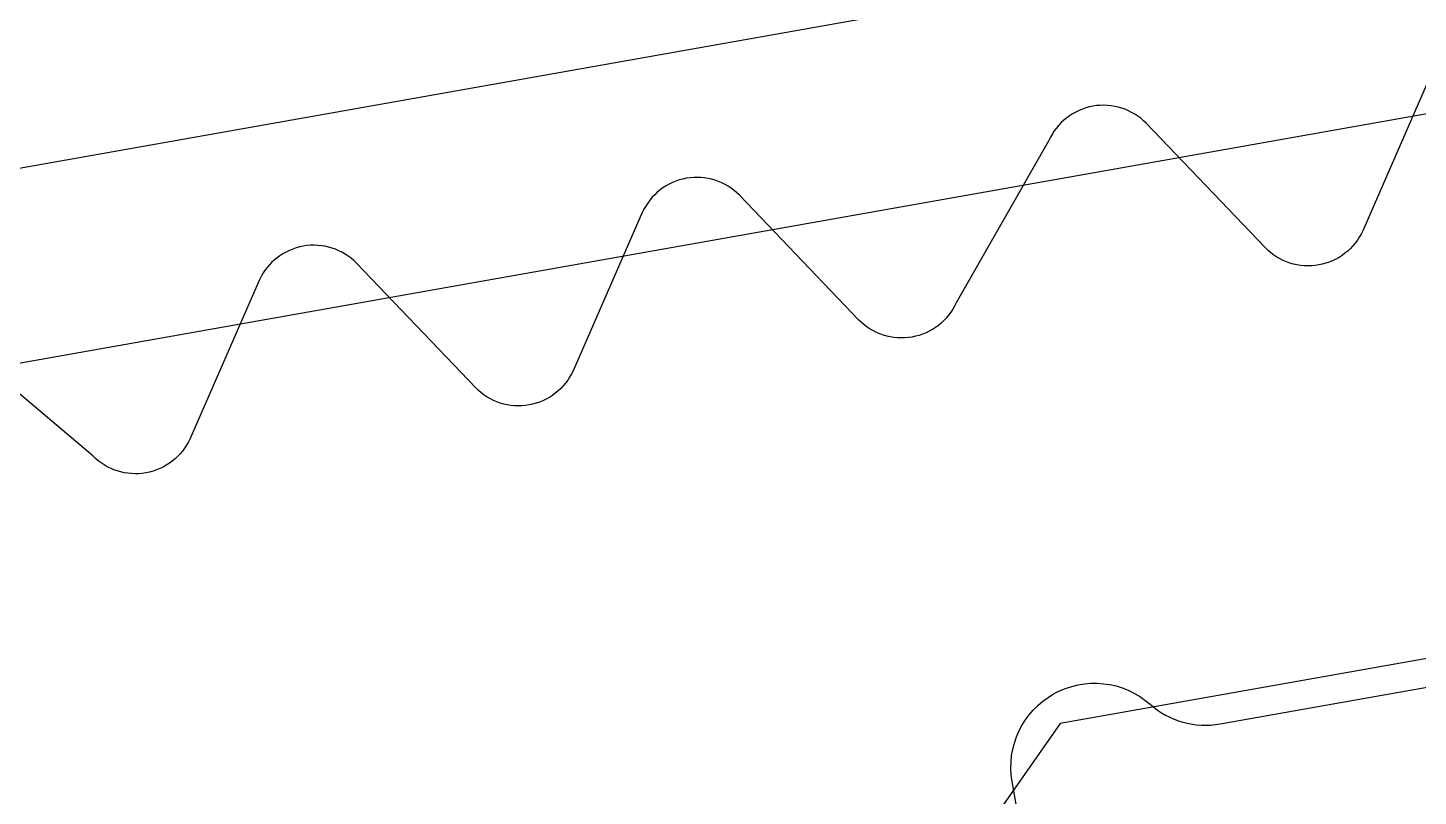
# Model space of a CAD drawing. Header units: millimetres. Extents: x 0 to 8967983, y -224399 to 13801.
# Drawn here: x 71345.61 to 71352.7, y -193460.51 to -193456.59 of the extents above; entities that cross this region are included whole.
import ezdxf

# ---------------------------------------------------------------- set-up
doc = ezdxf.new("R2010")
doc.units = ezdxf.units.MM
doc.header["$LTSCALE"] = 10
doc.layers.add('Архитектура', color=251, linetype='Continuous')

msp = doc.modelspace()

# ---------------------------------------------------------------- linework, layer by layer
at = {"layer": 'Архитектура', "lineweight": 25, "transparency": 33554684}
for points in [[(71359.2326, -193420.671), (71365.0169, -193453.3072, 0.414326), (71365.6529, -193453.7517), (71366.9735, -193453.5177, 0.410627), (71367.4192, -193452.8885), (71367.3009, -193452.2214, 0.492552), (71367.0362, -193452.0206), (71366.5381, -193452.1089, -0.441111), (71366.2554, -193451.9114), (71365.9874, -193450.0572, -0.208057), (71366.2678, -193449.2014, -0.000016), (71368.1953, -193446.4465, -0.439819), (71369.6386, -193446.1907, -0.000016), (71372.3955, -193448.1153, -0.208057), (71372.9529, -193448.8227), (71373.3384, -193450.656, -0.441111), (71373.1409, -193450.9386), (71372.6427, -193451.0269, 0.492552), (71372.4632, -193451.3064), (71372.5814, -193451.9735, 0.410627), (71373.2162, -193452.4112), (71374.5367, -193452.1772, 0.414326), (71374.9812, -193451.5412), (71369.1968, -193418.905, 0.523933)], [(71359.2326, -193420.671), (71365.0169, -193453.3072, 0.414326), (71365.6529, -193453.7517), (71366.9735, -193453.5177, 0.410627), (71367.4192, -193452.8885), (71367.3009, -193452.2214, 0.492552), (71367.0362, -193452.0206), (71366.5381, -193452.1089, -0.441111), (71366.2554, -193451.9114), (71365.9874, -193450.0572, -0.208057), (71366.2678, -193449.2014, -0.000016), (71368.1953, -193446.4465, -0.439819), (71369.6386, -193446.1907, -0.000016), (71372.3955, -193448.1153, -0.208057), (71372.9529, -193448.8227), (71373.3384, -193450.656, -0.441111), (71373.1409, -193450.9386), (71372.6427, -193451.0269, 0.492552), (71372.4632, -193451.3064), (71372.5814, -193451.9735, 0.410627), (71373.2162, -193452.4112), (71374.5367, -193452.1772, 0.414326), (71374.9812, -193451.5412), (71369.1968, -193418.905, 0.523933)], [(71359.2326, -193420.671), (71365.0169, -193453.3072, 0.414326), (71365.6529, -193453.7517), (71366.9735, -193453.5177, 0.410627), (71367.4192, -193452.8885), (71367.3009, -193452.2214, 0.492552), (71367.0362, -193452.0206), (71366.5381, -193452.1089, -0.441111), (71366.2554, -193451.9114), (71365.9874, -193450.0572, -0.208057), (71366.2678, -193449.2014, -0.000016), (71368.1953, -193446.4465, -0.439819), (71369.6386, -193446.1907, -0.000016), (71372.3955, -193448.1153, -0.208057), (71372.9529, -193448.8227), (71373.3384, -193450.656, -0.441111), (71373.1409, -193450.9386), (71372.6427, -193451.0269, 0.492552), (71372.4632, -193451.3064), (71372.5814, -193451.9735, 0.410627), (71373.2162, -193452.4112), (71374.5367, -193452.1772, 0.414326), (71374.9812, -193451.5412), (71369.1968, -193418.905, 0.523933)], [(71359.2326, -193420.671), (71365.0169, -193453.3072, 0.414326), (71365.6529, -193453.7517), (71366.9735, -193453.5177, 0.410627), (71367.4192, -193452.8885), (71367.3009, -193452.2214, 0.492552), (71367.0362, -193452.0206), (71366.5381, -193452.1089, -0.441111), (71366.2554, -193451.9114), (71365.9874, -193450.0572, -0.208057), (71366.2678, -193449.2014, -0.000016), (71368.1953, -193446.4465, -0.439819), (71369.6386, -193446.1907, -0.000016), (71372.3955, -193448.1153, -0.208057), (71372.9529, -193448.8227), (71373.3384, -193450.656, -0.441111), (71373.1409, -193450.9386), (71372.6427, -193451.0269, 0.492552), (71372.4632, -193451.3064), (71372.5814, -193451.9735, 0.410627), (71373.2162, -193452.4112), (71374.5367, -193452.1772, 0.414326), (71374.9812, -193451.5412), (71369.1968, -193418.905, 0.523933)], [(71359.2326, -193420.671), (71365.0169, -193453.3072, 0.414326), (71365.6529, -193453.7517), (71366.9735, -193453.5177, 0.410627), (71367.4192, -193452.8885), (71367.3009, -193452.2214, 0.492552), (71367.0362, -193452.0206), (71366.5381, -193452.1089, -0.441111), (71366.2554, -193451.9114), (71365.9874, -193450.0572, -0.208057), (71366.2678, -193449.2014, -0.000016), (71368.1953, -193446.4465, -0.439819), (71369.6386, -193446.1907, -0.000016), (71372.3955, -193448.1153, -0.208057), (71372.9529, -193448.8227), (71373.3384, -193450.656, -0.441111), (71373.1409, -193450.9386), (71372.6427, -193451.0269, 0.492552), (71372.4632, -193451.3064), (71372.5814, -193451.9735, 0.410627), (71373.2162, -193452.4112), (71374.5367, -193452.1772, 0.414326), (71374.9812, -193451.5412), (71369.1968, -193418.905, 0.523933)], [(71359.2326, -193420.671), (71365.0169, -193453.3072, 0.414326), (71365.6529, -193453.7517), (71366.9735, -193453.5177, 0.410627), (71367.4192, -193452.8885), (71367.3009, -193452.2214, 0.492552), (71367.0362, -193452.0206), (71366.5381, -193452.1089, -0.441111), (71366.2554, -193451.9114), (71365.9874, -193450.0572, -0.208057), (71366.2678, -193449.2014, -0.000016), (71368.1953, -193446.4465, -0.439819), (71369.6386, -193446.1907, -0.000016), (71372.3955, -193448.1153, -0.208057), (71372.9529, -193448.8227), (71373.3384, -193450.656, -0.441111), (71373.1409, -193450.9386), (71372.6427, -193451.0269, 0.492552), (71372.4632, -193451.3064), (71372.5814, -193451.9735, 0.410627), (71373.2162, -193452.4112), (71374.5367, -193452.1772, 0.414326), (71374.9812, -193451.5412), (71369.1968, -193418.905, 0.523933)], [(71359.2326, -193420.671), (71365.0169, -193453.3072, 0.414326), (71365.6529, -193453.7517), (71366.9735, -193453.5177, 0.410627), (71367.4192, -193452.8885), (71367.3009, -193452.2214, 0.492552), (71367.0362, -193452.0206), (71366.5381, -193452.1089, -0.441111), (71366.2554, -193451.9114), (71365.9874, -193450.0572, -0.208057), (71366.2678, -193449.2014, -0.000016), (71368.1953, -193446.4465, -0.439819), (71369.6386, -193446.1907, -0.000016), (71372.3955, -193448.1153, -0.208057), (71372.9529, -193448.8227), (71373.3384, -193450.656, -0.441111), (71373.1409, -193450.9386), (71372.6427, -193451.0269, 0.492552), (71372.4632, -193451.3064), (71372.5814, -193451.9735, 0.410627), (71373.2162, -193452.4112), (71374.5367, -193452.1772, 0.414326), (71374.9812, -193451.5412), (71369.1968, -193418.905, 0.523933)], [(71359.2326, -193420.671), (71365.0169, -193453.3072, 0.414326), (71365.6529, -193453.7517), (71366.9735, -193453.5177, 0.410627), (71367.4192, -193452.8885), (71367.3009, -193452.2214, 0.492552), (71367.0362, -193452.0206), (71366.5381, -193452.1089, -0.441111), (71366.2554, -193451.9114), (71365.9874, -193450.0572, -0.208057), (71366.2678, -193449.2014, -0.000016), (71368.1953, -193446.4465, -0.439819), (71369.6386, -193446.1907, -0.000016), (71372.3955, -193448.1153, -0.208057), (71372.9529, -193448.8227), (71373.3384, -193450.656, -0.441111), (71373.1409, -193450.9386), (71372.6427, -193451.0269, 0.492552), (71372.4632, -193451.3064), (71372.5814, -193451.9735, 0.410627), (71373.2162, -193452.4112), (71374.5367, -193452.1772, 0.414326), (71374.9812, -193451.5412), (71369.1968, -193418.905, 0.523933)], [(71359.2326, -193420.671), (71365.0169, -193453.3072, 0.414326), (71365.6529, -193453.7517), (71366.9735, -193453.5177, 0.410627), (71367.4192, -193452.8885), (71367.3009, -193452.2214, 0.492552), (71367.0362, -193452.0206), (71366.5381, -193452.1089, -0.441111), (71366.2554, -193451.9114), (71365.9874, -193450.0572, -0.208057), (71366.2678, -193449.2014, -0.000016), (71368.1953, -193446.4465, -0.439819), (71369.6386, -193446.1907, -0.000016), (71372.3955, -193448.1153, -0.208057), (71372.9529, -193448.8227), (71373.3384, -193450.656, -0.441111), (71373.1409, -193450.9386), (71372.6427, -193451.0269, 0.492552), (71372.4632, -193451.3064), (71372.5814, -193451.9735, 0.410627), (71373.2162, -193452.4112), (71374.5367, -193452.1772, 0.414326), (71374.9812, -193451.5412), (71369.1968, -193418.905, 0.523933)], [(71359.2326, -193420.671), (71365.0169, -193453.3072, 0.414326), (71365.6529, -193453.7517), (71366.9735, -193453.5177, 0.410627), (71367.4192, -193452.8885), (71367.3009, -193452.2214, 0.492552), (71367.0362, -193452.0206), (71366.5381, -193452.1089, -0.441111), (71366.2554, -193451.9114), (71365.9874, -193450.0572, -0.208057), (71366.2678, -193449.2014, -0.000016), (71368.1953, -193446.4465, -0.439819), (71369.6386, -193446.1907, -0.000016), (71372.3955, -193448.1153, -0.208057), (71372.9529, -193448.8227), (71373.3384, -193450.656, -0.441111), (71373.1409, -193450.9386), (71372.6427, -193451.0269, 0.492552), (71372.4632, -193451.3064), (71372.5814, -193451.9735, 0.410627), (71373.2162, -193452.4112), (71374.5367, -193452.1772, 0.414326), (71374.9812, -193451.5412), (71369.1968, -193418.905, 0.523933)], [(71359.2326, -193420.671), (71365.0169, -193453.3072, 0.414326), (71365.6529, -193453.7517), (71366.9735, -193453.5177, 0.410627), (71367.4192, -193452.8885), (71367.3009, -193452.2214, 0.492552), (71367.0362, -193452.0206), (71366.5381, -193452.1089, -0.441111), (71366.2554, -193451.9114), (71365.9874, -193450.0572, -0.208057), (71366.2678, -193449.2014, -0.000016), (71368.1953, -193446.4465, -0.439819), (71369.6386, -193446.1907, -0.000016), (71372.3955, -193448.1153, -0.208057), (71372.9529, -193448.8227), (71373.3384, -193450.656, -0.441111), (71373.1409, -193450.9386), (71372.6427, -193451.0269, 0.492552), (71372.4632, -193451.3064), (71372.5814, -193451.9735, 0.410627), (71373.2162, -193452.4112), (71374.5367, -193452.1772, 0.414326), (71374.9812, -193451.5412), (71369.1968, -193418.905, 0.523933)], [(71359.2326, -193420.671), (71365.0169, -193453.3072, 0.414326), (71365.6529, -193453.7517), (71366.9735, -193453.5177, 0.410627), (71367.4192, -193452.8885), (71367.3009, -193452.2214, 0.492552), (71367.0362, -193452.0206), (71366.5381, -193452.1089, -0.441111), (71366.2554, -193451.9114), (71365.9874, -193450.0572, -0.208057), (71366.2678, -193449.2014, -0.000016), (71368.1953, -193446.4465, -0.439819), (71369.6386, -193446.1907, -0.000016), (71372.3955, -193448.1153, -0.208057), (71372.9529, -193448.8227), (71373.3384, -193450.656, -0.441111), (71373.1409, -193450.9386), (71372.6427, -193451.0269, 0.492552), (71372.4632, -193451.3064), (71372.5814, -193451.9735, 0.410627), (71373.2162, -193452.4112), (71374.5367, -193452.1772, 0.414326), (71374.9812, -193451.5412), (71369.1968, -193418.905, 0.523933)], [(71359.2326, -193420.671), (71365.0169, -193453.3072, 0.414326), (71365.6529, -193453.7517), (71366.9735, -193453.5177, 0.410627), (71367.4192, -193452.8885), (71367.3009, -193452.2214, 0.492552), (71367.0362, -193452.0206), (71366.5381, -193452.1089, -0.441111), (71366.2554, -193451.9114), (71365.9874, -193450.0572, -0.208057), (71366.2678, -193449.2014, -0.000016), (71368.1953, -193446.4465, -0.439819), (71369.6386, -193446.1907, -0.000016), (71372.3955, -193448.1153, -0.208057), (71372.9529, -193448.8227), (71373.3384, -193450.656, -0.441111), (71373.1409, -193450.9386), (71372.6427, -193451.0269, 0.492552), (71372.4632, -193451.3064), (71372.5814, -193451.9735, 0.410627), (71373.2162, -193452.4112), (71374.5367, -193452.1772, 0.414326), (71374.9812, -193451.5412), (71369.1968, -193418.905, 0.523933)], [(71359.2326, -193420.671), (71365.0169, -193453.3072, 0.414326), (71365.6529, -193453.7517), (71366.9735, -193453.5177, 0.410627), (71367.4192, -193452.8885), (71367.3009, -193452.2214, 0.492552), (71367.0362, -193452.0206), (71366.5381, -193452.1089, -0.441111), (71366.2554, -193451.9114), (71365.9874, -193450.0572, -0.208057), (71366.2678, -193449.2014, -0.000016), (71368.1953, -193446.4465, -0.439819), (71369.6386, -193446.1907, -0.000016), (71372.3955, -193448.1153, -0.208057), (71372.9529, -193448.8227), (71373.3384, -193450.656, -0.441111), (71373.1409, -193450.9386), (71372.6427, -193451.0269, 0.492552), (71372.4632, -193451.3064), (71372.5814, -193451.9735, 0.410627), (71373.2162, -193452.4112), (71374.5367, -193452.1772, 0.414326), (71374.9812, -193451.5412), (71369.1968, -193418.905, 0.523933)], [(71359.2326, -193420.671), (71365.0169, -193453.3072, 0.414326), (71365.6529, -193453.7517), (71366.9735, -193453.5177, 0.410627), (71367.4192, -193452.8885), (71367.3009, -193452.2214, 0.492552), (71367.0362, -193452.0206), (71366.5381, -193452.1089, -0.441111), (71366.2554, -193451.9114), (71365.9874, -193450.0572, -0.208057), (71366.2678, -193449.2014, -0.000016), (71368.1953, -193446.4465, -0.439819), (71369.6386, -193446.1907, -0.000016), (71372.3955, -193448.1153, -0.208057), (71372.9529, -193448.8227), (71373.3384, -193450.656, -0.441111), (71373.1409, -193450.9386), (71372.6427, -193451.0269, 0.492552), (71372.4632, -193451.3064), (71372.5814, -193451.9735, 0.410627), (71373.2162, -193452.4112), (71374.5367, -193452.1772, 0.414326), (71374.9812, -193451.5412), (71369.1968, -193418.905, 0.523933)], [(71359.2326, -193420.671), (71365.0169, -193453.3072, 0.414326), (71365.6529, -193453.7517), (71366.9735, -193453.5177, 0.410627), (71367.4192, -193452.8885), (71367.3009, -193452.2214, 0.492552), (71367.0362, -193452.0206), (71366.5381, -193452.1089, -0.441111), (71366.2554, -193451.9114), (71365.9874, -193450.0572, -0.208057), (71366.2678, -193449.2014, -0.000016), (71368.1953, -193446.4465, -0.439819), (71369.6386, -193446.1907, -0.000016), (71372.3955, -193448.1153, -0.208057), (71372.9529, -193448.8227), (71373.3384, -193450.656, -0.441111), (71373.1409, -193450.9386), (71372.6427, -193451.0269, 0.492552), (71372.4632, -193451.3064), (71372.5814, -193451.9735, 0.410627), (71373.2162, -193452.4112), (71374.5367, -193452.1772, 0.414326), (71374.9812, -193451.5412), (71369.1968, -193418.905, 0.523933)], [(71359.2326, -193420.671), (71365.0169, -193453.3072, 0.414326), (71365.6529, -193453.7517), (71366.9735, -193453.5177, 0.410627), (71367.4192, -193452.8885), (71367.3009, -193452.2214, 0.492552), (71367.0362, -193452.0206), (71366.5381, -193452.1089, -0.441111), (71366.2554, -193451.9114), (71365.9874, -193450.0572, -0.208057), (71366.2678, -193449.2014, -0.000016), (71368.1953, -193446.4465, -0.439819), (71369.6386, -193446.1907, -0.000016), (71372.3955, -193448.1153, -0.208057), (71372.9529, -193448.8227), (71373.3384, -193450.656, -0.441111), (71373.1409, -193450.9386), (71372.6427, -193451.0269, 0.492552), (71372.4632, -193451.3064), (71372.5814, -193451.9735, 0.410627), (71373.2162, -193452.4112), (71374.5367, -193452.1772, 0.414326), (71374.9812, -193451.5412), (71369.1968, -193418.905, 0.523933)], [(71359.2326, -193420.671), (71365.0169, -193453.3072, 0.414326), (71365.6529, -193453.7517), (71366.9735, -193453.5177, 0.410627), (71367.4192, -193452.8885), (71367.3009, -193452.2214, 0.492552), (71367.0362, -193452.0206), (71366.5381, -193452.1089, -0.441111), (71366.2554, -193451.9114), (71365.9874, -193450.0572, -0.208057), (71366.2678, -193449.2014, -0.000016), (71368.1953, -193446.4465, -0.439819), (71369.6386, -193446.1907, -0.000016), (71372.3955, -193448.1153, -0.208057), (71372.9529, -193448.8227), (71373.3384, -193450.656, -0.441111), (71373.1409, -193450.9386), (71372.6427, -193451.0269, 0.492552), (71372.4632, -193451.3064), (71372.5814, -193451.9735, 0.410627), (71373.2162, -193452.4112), (71374.5367, -193452.1772, 0.414326), (71374.9812, -193451.5412), (71369.1968, -193418.905, 0.523933)], [(71359.2326, -193420.671), (71365.0169, -193453.3072, 0.414326), (71365.6529, -193453.7517), (71366.9735, -193453.5177, 0.410627), (71367.4192, -193452.8885), (71367.3009, -193452.2214, 0.492552), (71367.0362, -193452.0206), (71366.5381, -193452.1089, -0.441111), (71366.2554, -193451.9114), (71365.9874, -193450.0572, -0.208057), (71366.2678, -193449.2014, -0.000016), (71368.1953, -193446.4465, -0.439819), (71369.6386, -193446.1907, -0.000016), (71372.3955, -193448.1153, -0.208057), (71372.9529, -193448.8227), (71373.3384, -193450.656, -0.441111), (71373.1409, -193450.9386), (71372.6427, -193451.0269, 0.492552), (71372.4632, -193451.3064), (71372.5814, -193451.9735, 0.410627), (71373.2162, -193452.4112), (71374.5367, -193452.1772, 0.414326), (71374.9812, -193451.5412), (71369.1968, -193418.905, 0.523933)], [(71359.2326, -193420.671), (71365.0169, -193453.3072, 0.414326), (71365.6529, -193453.7517), (71366.9735, -193453.5177, 0.410627), (71367.4192, -193452.8885), (71367.3009, -193452.2214, 0.492552), (71367.0362, -193452.0206), (71366.5381, -193452.1089, -0.441111), (71366.2554, -193451.9114), (71365.9874, -193450.0572, -0.208057), (71366.2678, -193449.2014, -0.000016), (71368.1953, -193446.4465, -0.439819), (71369.6386, -193446.1907, -0.000016), (71372.3955, -193448.1153, -0.208057), (71372.9529, -193448.8227), (71373.3384, -193450.656, -0.441111), (71373.1409, -193450.9386), (71372.6427, -193451.0269, 0.492552), (71372.4632, -193451.3064), (71372.5814, -193451.9735, 0.410627), (71373.2162, -193452.4112), (71374.5367, -193452.1772, 0.414326), (71374.9812, -193451.5412), (71369.1968, -193418.905, 0.523933)], [(71359.2326, -193420.671), (71365.0169, -193453.3072, 0.414326), (71365.6529, -193453.7517), (71366.9735, -193453.5177, 0.410627), (71367.4192, -193452.8885), (71367.3009, -193452.2214, 0.492552), (71367.0362, -193452.0206), (71366.5381, -193452.1089, -0.441111), (71366.2554, -193451.9114), (71365.9874, -193450.0572, -0.208057), (71366.2678, -193449.2014, -0.000016), (71368.1953, -193446.4465, -0.439819), (71369.6386, -193446.1907, -0.000016), (71372.3955, -193448.1153, -0.208057), (71372.9529, -193448.8227), (71373.3384, -193450.656, -0.441111), (71373.1409, -193450.9386), (71372.6427, -193451.0269, 0.492552), (71372.4632, -193451.3064), (71372.5814, -193451.9735, 0.410627), (71373.2162, -193452.4112), (71374.5367, -193452.1772, 0.414326), (71374.9812, -193451.5412), (71369.1968, -193418.905, 0.523933)], [(71359.2326, -193420.671), (71365.0169, -193453.3072, 0.414326), (71365.6529, -193453.7517), (71366.9735, -193453.5177, 0.410627), (71367.4192, -193452.8885), (71367.3009, -193452.2214, 0.492552), (71367.0362, -193452.0206), (71366.5381, -193452.1089, -0.441111), (71366.2554, -193451.9114), (71365.9874, -193450.0572, -0.208057), (71366.2678, -193449.2014, -0.000016), (71368.1953, -193446.4465, -0.439819), (71369.6386, -193446.1907, -0.000016), (71372.3955, -193448.1153, -0.208057), (71372.9529, -193448.8227), (71373.3384, -193450.656, -0.441111), (71373.1409, -193450.9386), (71372.6427, -193451.0269, 0.492552), (71372.4632, -193451.3064), (71372.5814, -193451.9735, 0.410627), (71373.2162, -193452.4112), (71374.5367, -193452.1772, 0.414326), (71374.9812, -193451.5412), (71369.1968, -193418.905, 0.523933)], [(71390.4931, -193453.1157), (71350.871, -193460.1382), (71350.4759, -193460.7035), (71350.5823, -193461.3037), (71351.5427, -193461.1335), (71351.947, -193463.4145, -0.414362), (71351.7, -193463.7678), (71345.0972, -193464.9381, -0.414326), (71343.8958, -193464.0985), (71343.6192, -193462.5378), (71344.6997, -193462.3463), (71344.5933, -193461.7461), (71343.908, -193461.3722), (71340.5465, -193461.968, 0.551224), (71340.3515, -193462.4451), (71342.1615, -193464.9722, -0.267349), (71342.2618, -193466.0017), (71341.7118, -193467.0897, 0.249629), (71341.7446, -193467.6043), (71344.2126, -193471.7483, 0.827043), (71345.2197, -193471.3643), (71344.5601, -193467.6427, -0.414326), (71345.3998, -193466.4413), (71352.7229, -193465.1434, 0.414326)], [(71390.4931, -193453.1157), (71350.871, -193460.1382), (71350.4759, -193460.7035), (71350.5823, -193461.3037), (71351.5427, -193461.1335), (71351.947, -193463.4145, -0.414362), (71351.7, -193463.7678), (71345.0972, -193464.9381, -0.414326), (71343.8958, -193464.0985), (71343.6192, -193462.5378), (71344.6997, -193462.3463), (71344.5933, -193461.7461), (71343.908, -193461.3722), (71340.5465, -193461.968, 0.551224), (71340.3515, -193462.4451), (71342.1615, -193464.9722, -0.267349), (71342.2618, -193466.0017), (71341.7118, -193467.0897, 0.249629), (71341.7446, -193467.6043), (71344.2126, -193471.7483, 0.827043), (71345.2197, -193471.3643), (71344.5601, -193467.6427, -0.414326), (71345.3998, -193466.4413), (71352.7229, -193465.1434, 0.414326)], [(71390.4931, -193453.1157), (71350.871, -193460.1382), (71350.4759, -193460.7035), (71350.5823, -193461.3037), (71351.5427, -193461.1335), (71351.947, -193463.4145, -0.414362), (71351.7, -193463.7678), (71345.0972, -193464.9381, -0.414326), (71343.8958, -193464.0985), (71343.6192, -193462.5378), (71344.6997, -193462.3463), (71344.5933, -193461.7461), (71343.908, -193461.3722), (71340.5465, -193461.968, 0.551224), (71340.3515, -193462.4451), (71342.1615, -193464.9722, -0.267349), (71342.2618, -193466.0017), (71341.7118, -193467.0897, 0.249629), (71341.7446, -193467.6043), (71344.2126, -193471.7483, 0.827043), (71345.2197, -193471.3643), (71344.5601, -193467.6427, -0.414326), (71345.3998, -193466.4413), (71352.7229, -193465.1434, 0.414326)], [(71390.4931, -193453.1157), (71350.871, -193460.1382), (71350.4759, -193460.7035), (71350.5823, -193461.3037), (71351.5427, -193461.1335), (71351.947, -193463.4145, -0.414362), (71351.7, -193463.7678), (71345.0972, -193464.9381, -0.414326), (71343.8958, -193464.0985), (71343.6192, -193462.5378), (71344.6997, -193462.3463), (71344.5933, -193461.7461), (71343.908, -193461.3722), (71340.5465, -193461.968, 0.551224), (71340.3515, -193462.4451), (71342.1615, -193464.9722, -0.267349), (71342.2618, -193466.0017), (71341.7118, -193467.0897, 0.249629), (71341.7446, -193467.6043), (71344.2126, -193471.7483, 0.827043), (71345.2197, -193471.3643), (71344.5601, -193467.6427, -0.414326), (71345.3998, -193466.4413), (71352.7229, -193465.1434, 0.414326)], [(71390.4931, -193453.1157), (71350.871, -193460.1382), (71350.4759, -193460.7035), (71350.5823, -193461.3037), (71351.5427, -193461.1335), (71351.947, -193463.4145, -0.414362), (71351.7, -193463.7678), (71345.0972, -193464.9381, -0.414326), (71343.8958, -193464.0985), (71343.6192, -193462.5378), (71344.6997, -193462.3463), (71344.5933, -193461.7461), (71343.908, -193461.3722), (71340.5465, -193461.968, 0.551224), (71340.3515, -193462.4451), (71342.1615, -193464.9722, -0.267349), (71342.2618, -193466.0017), (71341.7118, -193467.0897, 0.249629), (71341.7446, -193467.6043), (71344.2126, -193471.7483, 0.827043), (71345.2197, -193471.3643), (71344.5601, -193467.6427, -0.414326), (71345.3998, -193466.4413), (71352.7229, -193465.1434, 0.414326)], [(71390.4931, -193453.1157), (71350.871, -193460.1382), (71350.4759, -193460.7035), (71350.5823, -193461.3037), (71351.5427, -193461.1335), (71351.947, -193463.4145, -0.414362), (71351.7, -193463.7678), (71345.0972, -193464.9381, -0.414326), (71343.8958, -193464.0985), (71343.6192, -193462.5378), (71344.6997, -193462.3463), (71344.5933, -193461.7461), (71343.908, -193461.3722), (71340.5465, -193461.968, 0.551224), (71340.3515, -193462.4451), (71342.1615, -193464.9722, -0.267349), (71342.2618, -193466.0017), (71341.7118, -193467.0897, 0.249629), (71341.7446, -193467.6043), (71344.2126, -193471.7483, 0.827043), (71345.2197, -193471.3643), (71344.5601, -193467.6427, -0.414326), (71345.3998, -193466.4413), (71352.7229, -193465.1434, 0.414326)], [(71390.4931, -193453.1157), (71350.871, -193460.1382), (71350.4759, -193460.7035), (71350.5823, -193461.3037), (71351.5427, -193461.1335), (71351.947, -193463.4145, -0.414362), (71351.7, -193463.7678), (71345.0972, -193464.9381, -0.414326), (71343.8958, -193464.0985), (71343.6192, -193462.5378), (71344.6997, -193462.3463), (71344.5933, -193461.7461), (71343.908, -193461.3722), (71340.5465, -193461.968, 0.551224), (71340.3515, -193462.4451), (71342.1615, -193464.9722, -0.267349), (71342.2618, -193466.0017), (71341.7118, -193467.0897, 0.249629), (71341.7446, -193467.6043), (71344.2126, -193471.7483, 0.827043), (71345.2197, -193471.3643), (71344.5601, -193467.6427, -0.414326), (71345.3998, -193466.4413), (71352.7229, -193465.1434, 0.414326)], [(71390.4931, -193453.1157), (71350.871, -193460.1382), (71350.4759, -193460.7035), (71350.5823, -193461.3037), (71351.5427, -193461.1335), (71351.947, -193463.4145, -0.414362), (71351.7, -193463.7678), (71345.0972, -193464.9381, -0.414326), (71343.8958, -193464.0985), (71343.6192, -193462.5378), (71344.6997, -193462.3463), (71344.5933, -193461.7461), (71343.908, -193461.3722), (71340.5465, -193461.968, 0.551224), (71340.3515, -193462.4451), (71342.1615, -193464.9722, -0.267349), (71342.2618, -193466.0017), (71341.7118, -193467.0897, 0.249629), (71341.7446, -193467.6043), (71344.2126, -193471.7483, 0.827043), (71345.2197, -193471.3643), (71344.5601, -193467.6427, -0.414326), (71345.3998, -193466.4413), (71352.7229, -193465.1434, 0.414326)], [(71390.4931, -193453.1157), (71350.871, -193460.1382), (71350.4759, -193460.7035), (71350.5823, -193461.3037), (71351.5427, -193461.1335), (71351.947, -193463.4145, -0.414362), (71351.7, -193463.7678), (71345.0972, -193464.9381, -0.414326), (71343.8958, -193464.0985), (71343.6192, -193462.5378), (71344.6997, -193462.3463), (71344.5933, -193461.7461), (71343.908, -193461.3722), (71340.5465, -193461.968, 0.551224), (71340.3515, -193462.4451), (71342.1615, -193464.9722, -0.267349), (71342.2618, -193466.0017), (71341.7118, -193467.0897, 0.249629), (71341.7446, -193467.6043), (71344.2126, -193471.7483, 0.827043), (71345.2197, -193471.3643), (71344.5601, -193467.6427, -0.414326), (71345.3998, -193466.4413), (71352.7229, -193465.1434, 0.414326)], [(71390.4931, -193453.1157), (71350.871, -193460.1382), (71350.4759, -193460.7035), (71350.5823, -193461.3037), (71351.5427, -193461.1335), (71351.947, -193463.4145, -0.414362), (71351.7, -193463.7678), (71345.0972, -193464.9381, -0.414326), (71343.8958, -193464.0985), (71343.6192, -193462.5378), (71344.6997, -193462.3463), (71344.5933, -193461.7461), (71343.908, -193461.3722), (71340.5465, -193461.968, 0.551224), (71340.3515, -193462.4451), (71342.1615, -193464.9722, -0.267349), (71342.2618, -193466.0017), (71341.7118, -193467.0897, 0.249629), (71341.7446, -193467.6043), (71344.2126, -193471.7483, 0.827043), (71345.2197, -193471.3643), (71344.5601, -193467.6427, -0.414326), (71345.3998, -193466.4413), (71352.7229, -193465.1434, 0.414326)], [(71390.4931, -193453.1157), (71350.871, -193460.1382), (71350.4759, -193460.7035), (71350.5823, -193461.3037), (71351.5427, -193461.1335), (71351.947, -193463.4145, -0.414362), (71351.7, -193463.7678), (71345.0972, -193464.9381, -0.414326), (71343.8958, -193464.0985), (71343.6192, -193462.5378), (71344.6997, -193462.3463), (71344.5933, -193461.7461), (71343.908, -193461.3722), (71340.5465, -193461.968, 0.551224), (71340.3515, -193462.4451), (71342.1615, -193464.9722, -0.267349), (71342.2618, -193466.0017), (71341.7118, -193467.0897, 0.249629), (71341.7446, -193467.6043), (71344.2126, -193471.7483, 0.827043), (71345.2197, -193471.3643), (71344.5601, -193467.6427, -0.414326), (71345.3998, -193466.4413), (71352.7229, -193465.1434, 0.414326)], [(71390.4931, -193453.1157), (71350.871, -193460.1382), (71350.4759, -193460.7035), (71350.5823, -193461.3037), (71351.5427, -193461.1335), (71351.947, -193463.4145, -0.414362), (71351.7, -193463.7678), (71345.0972, -193464.9381, -0.414326), (71343.8958, -193464.0985), (71343.6192, -193462.5378), (71344.6997, -193462.3463), (71344.5933, -193461.7461), (71343.908, -193461.3722), (71340.5465, -193461.968, 0.551224), (71340.3515, -193462.4451), (71342.1615, -193464.9722, -0.267349), (71342.2618, -193466.0017), (71341.7118, -193467.0897, 0.249629), (71341.7446, -193467.6043), (71344.2126, -193471.7483, 0.827043), (71345.2197, -193471.3643), (71344.5601, -193467.6427, -0.414326), (71345.3998, -193466.4413), (71352.7229, -193465.1434, 0.414326)], [(71390.4931, -193453.1157), (71350.871, -193460.1382), (71350.4759, -193460.7035), (71350.5823, -193461.3037), (71351.5427, -193461.1335), (71351.947, -193463.4145, -0.414362), (71351.7, -193463.7678), (71345.0972, -193464.9381, -0.414326), (71343.8958, -193464.0985), (71343.6192, -193462.5378), (71344.6997, -193462.3463), (71344.5933, -193461.7461), (71343.908, -193461.3722), (71340.5465, -193461.968, 0.551224), (71340.3515, -193462.4451), (71342.1615, -193464.9722, -0.267349), (71342.2618, -193466.0017), (71341.7118, -193467.0897, 0.249629), (71341.7446, -193467.6043), (71344.2126, -193471.7483, 0.827043), (71345.2197, -193471.3643), (71344.5601, -193467.6427, -0.414326), (71345.3998, -193466.4413), (71352.7229, -193465.1434, 0.414326)], [(71390.4931, -193453.1157), (71350.871, -193460.1382), (71350.4759, -193460.7035), (71350.5823, -193461.3037), (71351.5427, -193461.1335), (71351.947, -193463.4145, -0.414362), (71351.7, -193463.7678), (71345.0972, -193464.9381, -0.414326), (71343.8958, -193464.0985), (71343.6192, -193462.5378), (71344.6997, -193462.3463), (71344.5933, -193461.7461), (71343.908, -193461.3722), (71340.5465, -193461.968, 0.551224), (71340.3515, -193462.4451), (71342.1615, -193464.9722, -0.267349), (71342.2618, -193466.0017), (71341.7118, -193467.0897, 0.249629), (71341.7446, -193467.6043), (71344.2126, -193471.7483, 0.827043), (71345.2197, -193471.3643), (71344.5601, -193467.6427, -0.414326), (71345.3998, -193466.4413), (71352.7229, -193465.1434, 0.414326)], [(71390.4931, -193453.1157), (71350.871, -193460.1382), (71350.4759, -193460.7035), (71350.5823, -193461.3037), (71351.5427, -193461.1335), (71351.947, -193463.4145, -0.414362), (71351.7, -193463.7678), (71345.0972, -193464.9381, -0.414326), (71343.8958, -193464.0985), (71343.6192, -193462.5378), (71344.6997, -193462.3463), (71344.5933, -193461.7461), (71343.908, -193461.3722), (71340.5465, -193461.968, 0.551224), (71340.3515, -193462.4451), (71342.1615, -193464.9722, -0.267349), (71342.2618, -193466.0017), (71341.7118, -193467.0897, 0.249629), (71341.7446, -193467.6043), (71344.2126, -193471.7483, 0.827043), (71345.2197, -193471.3643), (71344.5601, -193467.6427, -0.414326), (71345.3998, -193466.4413), (71352.7229, -193465.1434, 0.414326)], [(71390.4931, -193453.1157), (71350.871, -193460.1382), (71350.4759, -193460.7035), (71350.5823, -193461.3037), (71351.5427, -193461.1335), (71351.947, -193463.4145, -0.414362), (71351.7, -193463.7678), (71345.0972, -193464.9381, -0.414326), (71343.8958, -193464.0985), (71343.6192, -193462.5378), (71344.6997, -193462.3463), (71344.5933, -193461.7461), (71343.908, -193461.3722), (71340.5465, -193461.968, 0.551224), (71340.3515, -193462.4451), (71342.1615, -193464.9722, -0.267349), (71342.2618, -193466.0017), (71341.7118, -193467.0897, 0.249629), (71341.7446, -193467.6043), (71344.2126, -193471.7483, 0.827043), (71345.2197, -193471.3643), (71344.5601, -193467.6427, -0.414326), (71345.3998, -193466.4413), (71352.7229, -193465.1434, 0.414326)], [(71390.4931, -193453.1157), (71350.871, -193460.1382), (71350.4759, -193460.7035), (71350.5823, -193461.3037), (71351.5427, -193461.1335), (71351.947, -193463.4145, -0.414362), (71351.7, -193463.7678), (71345.0972, -193464.9381, -0.414326), (71343.8958, -193464.0985), (71343.6192, -193462.5378), (71344.6997, -193462.3463), (71344.5933, -193461.7461), (71343.908, -193461.3722), (71340.5465, -193461.968, 0.551224), (71340.3515, -193462.4451), (71342.1615, -193464.9722, -0.267349), (71342.2618, -193466.0017), (71341.7118, -193467.0897, 0.249629), (71341.7446, -193467.6043), (71344.2126, -193471.7483, 0.827043), (71345.2197, -193471.3643), (71344.5601, -193467.6427, -0.414326), (71345.3998, -193466.4413), (71352.7229, -193465.1434, 0.414326)], [(71390.4931, -193453.1157), (71350.871, -193460.1382), (71350.4759, -193460.7035), (71350.5823, -193461.3037), (71351.5427, -193461.1335), (71351.947, -193463.4145, -0.414362), (71351.7, -193463.7678), (71345.0972, -193464.9381, -0.414326), (71343.8958, -193464.0985), (71343.6192, -193462.5378), (71344.6997, -193462.3463), (71344.5933, -193461.7461), (71343.908, -193461.3722), (71340.5465, -193461.968, 0.551224), (71340.3515, -193462.4451), (71342.1615, -193464.9722, -0.267349), (71342.2618, -193466.0017), (71341.7118, -193467.0897, 0.249629), (71341.7446, -193467.6043), (71344.2126, -193471.7483, 0.827043), (71345.2197, -193471.3643), (71344.5601, -193467.6427, -0.414326), (71345.3998, -193466.4413), (71352.7229, -193465.1434, 0.414326)], [(71390.4931, -193453.1157), (71350.871, -193460.1382), (71350.4759, -193460.7035), (71350.5823, -193461.3037), (71351.5427, -193461.1335), (71351.947, -193463.4145, -0.414362), (71351.7, -193463.7678), (71345.0972, -193464.9381, -0.414326), (71343.8958, -193464.0985), (71343.6192, -193462.5378), (71344.6997, -193462.3463), (71344.5933, -193461.7461), (71343.908, -193461.3722), (71340.5465, -193461.968, 0.551224), (71340.3515, -193462.4451), (71342.1615, -193464.9722, -0.267349), (71342.2618, -193466.0017), (71341.7118, -193467.0897, 0.249629), (71341.7446, -193467.6043), (71344.2126, -193471.7483, 0.827043), (71345.2197, -193471.3643), (71344.5601, -193467.6427, -0.414326), (71345.3998, -193466.4413), (71352.7229, -193465.1434, 0.414326)], [(71390.4931, -193453.1157), (71350.871, -193460.1382), (71350.4759, -193460.7035), (71350.5823, -193461.3037), (71351.5427, -193461.1335), (71351.947, -193463.4145, -0.414362), (71351.7, -193463.7678), (71345.0972, -193464.9381, -0.414326), (71343.8958, -193464.0985), (71343.6192, -193462.5378), (71344.6997, -193462.3463), (71344.5933, -193461.7461), (71343.908, -193461.3722), (71340.5465, -193461.968, 0.551224), (71340.3515, -193462.4451), (71342.1615, -193464.9722, -0.267349), (71342.2618, -193466.0017), (71341.7118, -193467.0897, 0.249629), (71341.7446, -193467.6043), (71344.2126, -193471.7483, 0.827043), (71345.2197, -193471.3643), (71344.5601, -193467.6427, -0.414326), (71345.3998, -193466.4413), (71352.7229, -193465.1434, 0.414326)], [(71390.4931, -193453.1157), (71350.871, -193460.1382), (71350.4759, -193460.7035), (71350.5823, -193461.3037), (71351.5427, -193461.1335), (71351.947, -193463.4145, -0.414362), (71351.7, -193463.7678), (71345.0972, -193464.9381, -0.414326), (71343.8958, -193464.0985), (71343.6192, -193462.5378), (71344.6997, -193462.3463), (71344.5933, -193461.7461), (71343.908, -193461.3722), (71340.5465, -193461.968, 0.551224), (71340.3515, -193462.4451), (71342.1615, -193464.9722, -0.267349), (71342.2618, -193466.0017), (71341.7118, -193467.0897, 0.249629), (71341.7446, -193467.6043), (71344.2126, -193471.7483, 0.827043), (71345.2197, -193471.3643), (71344.5601, -193467.6427, -0.414326), (71345.3998, -193466.4413), (71352.7229, -193465.1434, 0.414326)], [(71390.4931, -193453.1157), (71350.871, -193460.1382), (71350.4759, -193460.7035), (71350.5823, -193461.3037), (71351.5427, -193461.1335), (71351.947, -193463.4145, -0.414362), (71351.7, -193463.7678), (71345.0972, -193464.9381, -0.414326), (71343.8958, -193464.0985), (71343.6192, -193462.5378), (71344.6997, -193462.3463), (71344.5933, -193461.7461), (71343.908, -193461.3722), (71340.5465, -193461.968, 0.551224), (71340.3515, -193462.4451), (71342.1615, -193464.9722, -0.267349), (71342.2618, -193466.0017), (71341.7118, -193467.0897, 0.249629), (71341.7446, -193467.6043), (71344.2126, -193471.7483, 0.827043), (71345.2197, -193471.3643), (71344.5601, -193467.6427, -0.414326), (71345.3998, -193466.4413), (71352.7229, -193465.1434, 0.414326)], [(71352.7653, -193456.823), (71352.4128, -193457.6284, -0.527868), (71351.9172, -193457.7163), (71351.3093, -193457.0811, 0.527868), (71350.8138, -193457.1689), (71350.3411, -193457.9956, -0.527868), (71349.8456, -193458.0834), (71349.2377, -193457.4482, 0.527868), (71348.7421, -193457.5361), (71348.3896, -193458.3415, -0.527868), (71347.894, -193458.4293), (71347.2861, -193457.7941, 0.527868), (71346.7905, -193457.882), (71346.438, -193458.6874, -0.527868), (71345.9424, -193458.7752), (71345.2145, -193458.1613, 0.527868)], [(71352.7653, -193456.823), (71352.4128, -193457.6284, -0.527868), (71351.9172, -193457.7163), (71351.3093, -193457.0811, 0.527868), (71350.8138, -193457.1689), (71350.3411, -193457.9956, -0.527868), (71349.8456, -193458.0834), (71349.2377, -193457.4482, 0.527868), (71348.7421, -193457.5361), (71348.3896, -193458.3415, -0.527868), (71347.894, -193458.4293), (71347.2861, -193457.7941, 0.527868), (71346.7905, -193457.882), (71346.438, -193458.6874, -0.527868), (71345.9424, -193458.7752), (71345.2145, -193458.1613, 0.527868)], [(71352.7653, -193456.823), (71352.4128, -193457.6284, -0.527868), (71351.9172, -193457.7163), (71351.3093, -193457.0811, 0.527868), (71350.8138, -193457.1689), (71350.3411, -193457.9956, -0.527868), (71349.8456, -193458.0834), (71349.2377, -193457.4482, 0.527868), (71348.7421, -193457.5361), (71348.3896, -193458.3415, -0.527868), (71347.894, -193458.4293), (71347.2861, -193457.7941, 0.527868), (71346.7905, -193457.882), (71346.438, -193458.6874, -0.527868), (71345.9424, -193458.7752), (71345.2145, -193458.1613, 0.527868)], [(71352.7653, -193456.823), (71352.4128, -193457.6284, -0.527868), (71351.9172, -193457.7163), (71351.3093, -193457.0811, 0.527868), (71350.8138, -193457.1689), (71350.3411, -193457.9956, -0.527868), (71349.8456, -193458.0834), (71349.2377, -193457.4482, 0.527868), (71348.7421, -193457.5361), (71348.3896, -193458.3415, -0.527868), (71347.894, -193458.4293), (71347.2861, -193457.7941, 0.527868), (71346.7905, -193457.882), (71346.438, -193458.6874, -0.527868), (71345.9424, -193458.7752), (71345.2145, -193458.1613, 0.527868)], [(71352.7653, -193456.823), (71352.4128, -193457.6284, -0.527868), (71351.9172, -193457.7163), (71351.3093, -193457.0811, 0.527868), (71350.8138, -193457.1689), (71350.3411, -193457.9956, -0.527868), (71349.8456, -193458.0834), (71349.2377, -193457.4482, 0.527868), (71348.7421, -193457.5361), (71348.3896, -193458.3415, -0.527868), (71347.894, -193458.4293), (71347.2861, -193457.7941, 0.527868), (71346.7905, -193457.882), (71346.438, -193458.6874, -0.527868), (71345.9424, -193458.7752), (71345.2145, -193458.1613, 0.527868)], [(71352.7653, -193456.823), (71352.4128, -193457.6284, -0.527868), (71351.9172, -193457.7163), (71351.3093, -193457.0811, 0.527868), (71350.8138, -193457.1689), (71350.3411, -193457.9956, -0.527868), (71349.8456, -193458.0834), (71349.2377, -193457.4482, 0.527868), (71348.7421, -193457.5361), (71348.3896, -193458.3415, -0.527868), (71347.894, -193458.4293), (71347.2861, -193457.7941, 0.527868), (71346.7905, -193457.882), (71346.438, -193458.6874, -0.527868), (71345.9424, -193458.7752), (71345.2145, -193458.1613, 0.527868)], [(71352.7653, -193456.823), (71352.4128, -193457.6284, -0.527868), (71351.9172, -193457.7163), (71351.3093, -193457.0811, 0.527868), (71350.8138, -193457.1689), (71350.3411, -193457.9956, -0.527868), (71349.8456, -193458.0834), (71349.2377, -193457.4482, 0.527868), (71348.7421, -193457.5361), (71348.3896, -193458.3415, -0.527868), (71347.894, -193458.4293), (71347.2861, -193457.7941, 0.527868), (71346.7905, -193457.882), (71346.438, -193458.6874, -0.527868), (71345.9424, -193458.7752), (71345.2145, -193458.1613, 0.527868)], [(71352.7653, -193456.823), (71352.4128, -193457.6284, -0.527868), (71351.9172, -193457.7163), (71351.3093, -193457.0811, 0.527868), (71350.8138, -193457.1689), (71350.3411, -193457.9956, -0.527868), (71349.8456, -193458.0834), (71349.2377, -193457.4482, 0.527868), (71348.7421, -193457.5361), (71348.3896, -193458.3415, -0.527868), (71347.894, -193458.4293), (71347.2861, -193457.7941, 0.527868), (71346.7905, -193457.882), (71346.438, -193458.6874, -0.527868), (71345.9424, -193458.7752), (71345.2145, -193458.1613, 0.527868)], [(71352.7653, -193456.823), (71352.4128, -193457.6284, -0.527868), (71351.9172, -193457.7163), (71351.3093, -193457.0811, 0.527868), (71350.8138, -193457.1689), (71350.3411, -193457.9956, -0.527868), (71349.8456, -193458.0834), (71349.2377, -193457.4482, 0.527868), (71348.7421, -193457.5361), (71348.3896, -193458.3415, -0.527868), (71347.894, -193458.4293), (71347.2861, -193457.7941, 0.527868), (71346.7905, -193457.882), (71346.438, -193458.6874, -0.527868), (71345.9424, -193458.7752), (71345.2145, -193458.1613, 0.527868)], [(71352.7653, -193456.823), (71352.4128, -193457.6284, -0.527868), (71351.9172, -193457.7163), (71351.3093, -193457.0811, 0.527868), (71350.8138, -193457.1689), (71350.3411, -193457.9956, -0.527868), (71349.8456, -193458.0834), (71349.2377, -193457.4482, 0.527868), (71348.7421, -193457.5361), (71348.3896, -193458.3415, -0.527868), (71347.894, -193458.4293), (71347.2861, -193457.7941, 0.527868), (71346.7905, -193457.882), (71346.438, -193458.6874, -0.527868), (71345.9424, -193458.7752), (71345.2145, -193458.1613, 0.527868)], [(71352.7653, -193456.823), (71352.4128, -193457.6284, -0.527868), (71351.9172, -193457.7163), (71351.3093, -193457.0811, 0.527868), (71350.8138, -193457.1689), (71350.3411, -193457.9956, -0.527868), (71349.8456, -193458.0834), (71349.2377, -193457.4482, 0.527868), (71348.7421, -193457.5361), (71348.3896, -193458.3415, -0.527868), (71347.894, -193458.4293), (71347.2861, -193457.7941, 0.527868), (71346.7905, -193457.882), (71346.438, -193458.6874, -0.527868), (71345.9424, -193458.7752), (71345.2145, -193458.1613, 0.527868)], [(71352.7653, -193456.823), (71352.4128, -193457.6284, -0.527868), (71351.9172, -193457.7163), (71351.3093, -193457.0811, 0.527868), (71350.8138, -193457.1689), (71350.3411, -193457.9956, -0.527868), (71349.8456, -193458.0834), (71349.2377, -193457.4482, 0.527868), (71348.7421, -193457.5361), (71348.3896, -193458.3415, -0.527868), (71347.894, -193458.4293), (71347.2861, -193457.7941, 0.527868), (71346.7905, -193457.882), (71346.438, -193458.6874, -0.527868), (71345.9424, -193458.7752), (71345.2145, -193458.1613, 0.527868)], [(71352.7653, -193456.823), (71352.4128, -193457.6284, -0.527868), (71351.9172, -193457.7163), (71351.3093, -193457.0811, 0.527868), (71350.8138, -193457.1689), (71350.3411, -193457.9956, -0.527868), (71349.8456, -193458.0834), (71349.2377, -193457.4482, 0.527868), (71348.7421, -193457.5361), (71348.3896, -193458.3415, -0.527868), (71347.894, -193458.4293), (71347.2861, -193457.7941, 0.527868), (71346.7905, -193457.882), (71346.438, -193458.6874, -0.527868), (71345.9424, -193458.7752), (71345.2145, -193458.1613, 0.527868)], [(71352.7653, -193456.823), (71352.4128, -193457.6284, -0.527868), (71351.9172, -193457.7163), (71351.3093, -193457.0811, 0.527868), (71350.8138, -193457.1689), (71350.3411, -193457.9956, -0.527868), (71349.8456, -193458.0834), (71349.2377, -193457.4482, 0.527868), (71348.7421, -193457.5361), (71348.3896, -193458.3415, -0.527868), (71347.894, -193458.4293), (71347.2861, -193457.7941, 0.527868), (71346.7905, -193457.882), (71346.438, -193458.6874, -0.527868), (71345.9424, -193458.7752), (71345.2145, -193458.1613, 0.527868)], [(71352.7653, -193456.823), (71352.4128, -193457.6284, -0.527868), (71351.9172, -193457.7163), (71351.3093, -193457.0811, 0.527868), (71350.8138, -193457.1689), (71350.3411, -193457.9956, -0.527868), (71349.8456, -193458.0834), (71349.2377, -193457.4482, 0.527868), (71348.7421, -193457.5361), (71348.3896, -193458.3415, -0.527868), (71347.894, -193458.4293), (71347.2861, -193457.7941, 0.527868), (71346.7905, -193457.882), (71346.438, -193458.6874, -0.527868), (71345.9424, -193458.7752), (71345.2145, -193458.1613, 0.527868)], [(71352.7653, -193456.823), (71352.4128, -193457.6284, -0.527868), (71351.9172, -193457.7163), (71351.3093, -193457.0811, 0.527868), (71350.8138, -193457.1689), (71350.3411, -193457.9956, -0.527868), (71349.8456, -193458.0834), (71349.2377, -193457.4482, 0.527868), (71348.7421, -193457.5361), (71348.3896, -193458.3415, -0.527868), (71347.894, -193458.4293), (71347.2861, -193457.7941, 0.527868), (71346.7905, -193457.882), (71346.438, -193458.6874, -0.527868), (71345.9424, -193458.7752), (71345.2145, -193458.1613, 0.527868)], [(71352.7653, -193456.823), (71352.4128, -193457.6284, -0.527868), (71351.9172, -193457.7163), (71351.3093, -193457.0811, 0.527868), (71350.8138, -193457.1689), (71350.3411, -193457.9956, -0.527868), (71349.8456, -193458.0834), (71349.2377, -193457.4482, 0.527868), (71348.7421, -193457.5361), (71348.3896, -193458.3415, -0.527868), (71347.894, -193458.4293), (71347.2861, -193457.7941, 0.527868), (71346.7905, -193457.882), (71346.438, -193458.6874, -0.527868), (71345.9424, -193458.7752), (71345.2145, -193458.1613, 0.527868)], [(71352.7653, -193456.823), (71352.4128, -193457.6284, -0.527868), (71351.9172, -193457.7163), (71351.3093, -193457.0811, 0.527868), (71350.8138, -193457.1689), (71350.3411, -193457.9956, -0.527868), (71349.8456, -193458.0834), (71349.2377, -193457.4482, 0.527868), (71348.7421, -193457.5361), (71348.3896, -193458.3415, -0.527868), (71347.894, -193458.4293), (71347.2861, -193457.7941, 0.527868), (71346.7905, -193457.882), (71346.438, -193458.6874, -0.527868), (71345.9424, -193458.7752), (71345.2145, -193458.1613, 0.527868)], [(71352.7653, -193456.823), (71352.4128, -193457.6284, -0.527868), (71351.9172, -193457.7163), (71351.3093, -193457.0811, 0.527868), (71350.8138, -193457.1689), (71350.3411, -193457.9956, -0.527868), (71349.8456, -193458.0834), (71349.2377, -193457.4482, 0.527868), (71348.7421, -193457.5361), (71348.3896, -193458.3415, -0.527868), (71347.894, -193458.4293), (71347.2861, -193457.7941, 0.527868), (71346.7905, -193457.882), (71346.438, -193458.6874, -0.527868), (71345.9424, -193458.7752), (71345.2145, -193458.1613, 0.527868)], [(71352.7653, -193456.823), (71352.4128, -193457.6284, -0.527868), (71351.9172, -193457.7163), (71351.3093, -193457.0811, 0.527868), (71350.8138, -193457.1689), (71350.3411, -193457.9956, -0.527868), (71349.8456, -193458.0834), (71349.2377, -193457.4482, 0.527868), (71348.7421, -193457.5361), (71348.3896, -193458.3415, -0.527868), (71347.894, -193458.4293), (71347.2861, -193457.7941, 0.527868), (71346.7905, -193457.882), (71346.438, -193458.6874, -0.527868), (71345.9424, -193458.7752), (71345.2145, -193458.1613, 0.527868)], [(71352.7653, -193456.823), (71352.4128, -193457.6284, -0.527868), (71351.9172, -193457.7163), (71351.3093, -193457.0811, 0.527868), (71350.8138, -193457.1689), (71350.3411, -193457.9956, -0.527868), (71349.8456, -193458.0834), (71349.2377, -193457.4482, 0.527868), (71348.7421, -193457.5361), (71348.3896, -193458.3415, -0.527868), (71347.894, -193458.4293), (71347.2861, -193457.7941, 0.527868), (71346.7905, -193457.882), (71346.438, -193458.6874, -0.527868), (71345.9424, -193458.7752), (71345.2145, -193458.1613, 0.527868)], [(71352.7653, -193456.823), (71352.4128, -193457.6284, -0.527868), (71351.9172, -193457.7163), (71351.3093, -193457.0811, 0.527868), (71350.8138, -193457.1689), (71350.3411, -193457.9956, -0.527868), (71349.8456, -193458.0834), (71349.2377, -193457.4482, 0.527868), (71348.7421, -193457.5361), (71348.3896, -193458.3415, -0.527868), (71347.894, -193458.4293), (71347.2861, -193457.7941, 0.527868), (71346.7905, -193457.882), (71346.438, -193458.6874, -0.527868), (71345.9424, -193458.7752), (71345.2145, -193458.1613, 0.527868)], [(71344.2267, -193463.31), (71345.6399, -193464.2978, 0.198883), (71346.05, -193464.3883), (71350.1317, -193463.6649, 0.198883), (71350.4856, -193463.4389), (71351.4733, -193462.0256, 0.668339), (71351.2915, -193461.7408), (71351.0514, -193461.7833, -0.4144), (71350.8394, -193461.6352), (71350.6266, -193460.4347, -0.710202), (71351.3294, -193460.0405, 0.228696), (71351.6865, -193460.1409), (71360.86, -193458.515, 0.414362)], [(71344.2267, -193463.31), (71345.6399, -193464.2978, 0.198883), (71346.05, -193464.3883), (71350.1317, -193463.6649, 0.198883), (71350.4856, -193463.4389), (71351.4733, -193462.0256, 0.668339), (71351.2915, -193461.7408), (71351.0514, -193461.7833, -0.4144), (71350.8394, -193461.6352), (71350.6266, -193460.4347, -0.710202), (71351.3294, -193460.0405, 0.228696), (71351.6865, -193460.1409), (71360.86, -193458.515, 0.414362)], [(71344.2267, -193463.31), (71345.6399, -193464.2978, 0.198883), (71346.05, -193464.3883), (71350.1317, -193463.6649, 0.198883), (71350.4856, -193463.4389), (71351.4733, -193462.0256, 0.668339), (71351.2915, -193461.7408), (71351.0514, -193461.7833, -0.4144), (71350.8394, -193461.6352), (71350.6266, -193460.4347, -0.710202), (71351.3294, -193460.0405, 0.228696), (71351.6865, -193460.1409), (71360.86, -193458.515, 0.414362)], [(71344.2267, -193463.31), (71345.6399, -193464.2978, 0.198883), (71346.05, -193464.3883), (71350.1317, -193463.6649, 0.198883), (71350.4856, -193463.4389), (71351.4733, -193462.0256, 0.668339), (71351.2915, -193461.7408), (71351.0514, -193461.7833, -0.4144), (71350.8394, -193461.6352), (71350.6266, -193460.4347, -0.710202), (71351.3294, -193460.0405, 0.228696), (71351.6865, -193460.1409), (71360.86, -193458.515, 0.414362)], [(71344.2267, -193463.31), (71345.6399, -193464.2978, 0.198883), (71346.05, -193464.3883), (71350.1317, -193463.6649, 0.198883), (71350.4856, -193463.4389), (71351.4733, -193462.0256, 0.668339), (71351.2915, -193461.7408), (71351.0514, -193461.7833, -0.4144), (71350.8394, -193461.6352), (71350.6266, -193460.4347, -0.710202), (71351.3294, -193460.0405, 0.228696), (71351.6865, -193460.1409), (71360.86, -193458.515, 0.414362)], [(71344.2267, -193463.31), (71345.6399, -193464.2978, 0.198883), (71346.05, -193464.3883), (71350.1317, -193463.6649, 0.198883), (71350.4856, -193463.4389), (71351.4733, -193462.0256, 0.668339), (71351.2915, -193461.7408), (71351.0514, -193461.7833, -0.4144), (71350.8394, -193461.6352), (71350.6266, -193460.4347, -0.710202), (71351.3294, -193460.0405, 0.228696), (71351.6865, -193460.1409), (71360.86, -193458.515, 0.414362)], [(71344.2267, -193463.31), (71345.6399, -193464.2978, 0.198883), (71346.05, -193464.3883), (71350.1317, -193463.6649, 0.198883), (71350.4856, -193463.4389), (71351.4733, -193462.0256, 0.668339), (71351.2915, -193461.7408), (71351.0514, -193461.7833, -0.4144), (71350.8394, -193461.6352), (71350.6266, -193460.4347, -0.710202), (71351.3294, -193460.0405, 0.228696), (71351.6865, -193460.1409), (71360.86, -193458.515, 0.414362)], [(71344.2267, -193463.31), (71345.6399, -193464.2978, 0.198883), (71346.05, -193464.3883), (71350.1317, -193463.6649, 0.198883), (71350.4856, -193463.4389), (71351.4733, -193462.0256, 0.668339), (71351.2915, -193461.7408), (71351.0514, -193461.7833, -0.4144), (71350.8394, -193461.6352), (71350.6266, -193460.4347, -0.710202), (71351.3294, -193460.0405, 0.228696), (71351.6865, -193460.1409), (71360.86, -193458.515, 0.414362)], [(71344.2267, -193463.31), (71345.6399, -193464.2978, 0.198883), (71346.05, -193464.3883), (71350.1317, -193463.6649, 0.198883), (71350.4856, -193463.4389), (71351.4733, -193462.0256, 0.668339), (71351.2915, -193461.7408), (71351.0514, -193461.7833, -0.4144), (71350.8394, -193461.6352), (71350.6266, -193460.4347, -0.710202), (71351.3294, -193460.0405, 0.228696), (71351.6865, -193460.1409), (71360.86, -193458.515, 0.414362)], [(71344.2267, -193463.31), (71345.6399, -193464.2978, 0.198883), (71346.05, -193464.3883), (71350.1317, -193463.6649, 0.198883), (71350.4856, -193463.4389), (71351.4733, -193462.0256, 0.668339), (71351.2915, -193461.7408), (71351.0514, -193461.7833, -0.4144), (71350.8394, -193461.6352), (71350.6266, -193460.4347, -0.710202), (71351.3294, -193460.0405, 0.228696), (71351.6865, -193460.1409), (71360.86, -193458.515, 0.414362)], [(71344.2267, -193463.31), (71345.6399, -193464.2978, 0.198883), (71346.05, -193464.3883), (71350.1317, -193463.6649, 0.198883), (71350.4856, -193463.4389), (71351.4733, -193462.0256, 0.668339), (71351.2915, -193461.7408), (71351.0514, -193461.7833, -0.4144), (71350.8394, -193461.6352), (71350.6266, -193460.4347, -0.710202), (71351.3294, -193460.0405, 0.228696), (71351.6865, -193460.1409), (71360.86, -193458.515, 0.414362)], [(71344.2267, -193463.31), (71345.6399, -193464.2978, 0.198883), (71346.05, -193464.3883), (71350.1317, -193463.6649, 0.198883), (71350.4856, -193463.4389), (71351.4733, -193462.0256, 0.668339), (71351.2915, -193461.7408), (71351.0514, -193461.7833, -0.4144), (71350.8394, -193461.6352), (71350.6266, -193460.4347, -0.710202), (71351.3294, -193460.0405, 0.228696), (71351.6865, -193460.1409), (71360.86, -193458.515, 0.414362)], [(71344.2267, -193463.31), (71345.6399, -193464.2978, 0.198883), (71346.05, -193464.3883), (71350.1317, -193463.6649, 0.198883), (71350.4856, -193463.4389), (71351.4733, -193462.0256, 0.668339), (71351.2915, -193461.7408), (71351.0514, -193461.7833, -0.4144), (71350.8394, -193461.6352), (71350.6266, -193460.4347, -0.710202), (71351.3294, -193460.0405, 0.228696), (71351.6865, -193460.1409), (71360.86, -193458.515, 0.414362)], [(71344.2267, -193463.31), (71345.6399, -193464.2978, 0.198883), (71346.05, -193464.3883), (71350.1317, -193463.6649, 0.198883), (71350.4856, -193463.4389), (71351.4733, -193462.0256, 0.668339), (71351.2915, -193461.7408), (71351.0514, -193461.7833, -0.4144), (71350.8394, -193461.6352), (71350.6266, -193460.4347, -0.710202), (71351.3294, -193460.0405, 0.228696), (71351.6865, -193460.1409), (71360.86, -193458.515, 0.414362)], [(71344.2267, -193463.31), (71345.6399, -193464.2978, 0.198883), (71346.05, -193464.3883), (71350.1317, -193463.6649, 0.198883), (71350.4856, -193463.4389), (71351.4733, -193462.0256, 0.668339), (71351.2915, -193461.7408), (71351.0514, -193461.7833, -0.4144), (71350.8394, -193461.6352), (71350.6266, -193460.4347, -0.710202), (71351.3294, -193460.0405, 0.228696), (71351.6865, -193460.1409), (71360.86, -193458.515, 0.414362)], [(71344.2267, -193463.31), (71345.6399, -193464.2978, 0.198883), (71346.05, -193464.3883), (71350.1317, -193463.6649, 0.198883), (71350.4856, -193463.4389), (71351.4733, -193462.0256, 0.668339), (71351.2915, -193461.7408), (71351.0514, -193461.7833, -0.4144), (71350.8394, -193461.6352), (71350.6266, -193460.4347, -0.710202), (71351.3294, -193460.0405, 0.228696), (71351.6865, -193460.1409), (71360.86, -193458.515, 0.414362)], [(71344.2267, -193463.31), (71345.6399, -193464.2978, 0.198883), (71346.05, -193464.3883), (71350.1317, -193463.6649, 0.198883), (71350.4856, -193463.4389), (71351.4733, -193462.0256, 0.668339), (71351.2915, -193461.7408), (71351.0514, -193461.7833, -0.4144), (71350.8394, -193461.6352), (71350.6266, -193460.4347, -0.710202), (71351.3294, -193460.0405, 0.228696), (71351.6865, -193460.1409), (71360.86, -193458.515, 0.414362)], [(71344.2267, -193463.31), (71345.6399, -193464.2978, 0.198883), (71346.05, -193464.3883), (71350.1317, -193463.6649, 0.198883), (71350.4856, -193463.4389), (71351.4733, -193462.0256, 0.668339), (71351.2915, -193461.7408), (71351.0514, -193461.7833, -0.4144), (71350.8394, -193461.6352), (71350.6266, -193460.4347, -0.710202), (71351.3294, -193460.0405, 0.228696), (71351.6865, -193460.1409), (71360.86, -193458.515, 0.414362)], [(71344.2267, -193463.31), (71345.6399, -193464.2978, 0.198883), (71346.05, -193464.3883), (71350.1317, -193463.6649, 0.198883), (71350.4856, -193463.4389), (71351.4733, -193462.0256, 0.668339), (71351.2915, -193461.7408), (71351.0514, -193461.7833, -0.4144), (71350.8394, -193461.6352), (71350.6266, -193460.4347, -0.710202), (71351.3294, -193460.0405, 0.228696), (71351.6865, -193460.1409), (71360.86, -193458.515, 0.414362)], [(71344.2267, -193463.31), (71345.6399, -193464.2978, 0.198883), (71346.05, -193464.3883), (71350.1317, -193463.6649, 0.198883), (71350.4856, -193463.4389), (71351.4733, -193462.0256, 0.668339), (71351.2915, -193461.7408), (71351.0514, -193461.7833, -0.4144), (71350.8394, -193461.6352), (71350.6266, -193460.4347, -0.710202), (71351.3294, -193460.0405, 0.228696), (71351.6865, -193460.1409), (71360.86, -193458.515, 0.414362)], [(71344.2267, -193463.31), (71345.6399, -193464.2978, 0.198883), (71346.05, -193464.3883), (71350.1317, -193463.6649, 0.198883), (71350.4856, -193463.4389), (71351.4733, -193462.0256, 0.668339), (71351.2915, -193461.7408), (71351.0514, -193461.7833, -0.4144), (71350.8394, -193461.6352), (71350.6266, -193460.4347, -0.710202), (71351.3294, -193460.0405, 0.228696), (71351.6865, -193460.1409), (71360.86, -193458.515, 0.414362)], [(71344.2267, -193463.31), (71345.6399, -193464.2978, 0.198883), (71346.05, -193464.3883), (71350.1317, -193463.6649, 0.198883), (71350.4856, -193463.4389), (71351.4733, -193462.0256, 0.668339), (71351.2915, -193461.7408), (71351.0514, -193461.7833, -0.4144), (71350.8394, -193461.6352), (71350.6266, -193460.4347, -0.710202), (71351.3294, -193460.0405, 0.228696), (71351.6865, -193460.1409), (71360.86, -193458.515, 0.414362)]]:
    msp.add_lwpolyline(points, format="xyb", dxfattribs=at)
msp.add_lwpolyline([(71345.0646, -193458.3913), (71395.3454, -193449.4796), (71395.1752, -193448.5192), (71344.8944, -193457.4308)], close=True, dxfattribs=at)
msp.add_lwpolyline([(71345.0646, -193458.3913), (71395.3454, -193449.4796), (71395.1752, -193448.5192), (71344.8944, -193457.4308)], close=True, dxfattribs=at)
msp.add_lwpolyline([(71345.0646, -193458.3913), (71395.3454, -193449.4796), (71395.1752, -193448.5192), (71344.8944, -193457.4308)], close=True, dxfattribs=at)
msp.add_lwpolyline([(71345.0646, -193458.3913), (71395.3454, -193449.4796), (71395.1752, -193448.5192), (71344.8944, -193457.4308)], close=True, dxfattribs=at)
msp.add_lwpolyline([(71345.0646, -193458.3913), (71395.3454, -193449.4796), (71395.1752, -193448.5192), (71344.8944, -193457.4308)], close=True, dxfattribs=at)
msp.add_lwpolyline([(71345.0646, -193458.3913), (71395.3454, -193449.4796), (71395.1752, -193448.5192), (71344.8944, -193457.4308)], close=True, dxfattribs=at)
msp.add_lwpolyline([(71345.0646, -193458.3913), (71395.3454, -193449.4796), (71395.1752, -193448.5192), (71344.8944, -193457.4308)], close=True, dxfattribs=at)
msp.add_lwpolyline([(71345.0646, -193458.3913), (71395.3454, -193449.4796), (71395.1752, -193448.5192), (71344.8944, -193457.4308)], close=True, dxfattribs=at)
msp.add_lwpolyline([(71345.0646, -193458.3913), (71395.3454, -193449.4796), (71395.1752, -193448.5192), (71344.8944, -193457.4308)], close=True, dxfattribs=at)
msp.add_lwpolyline([(71345.0646, -193458.3913), (71395.3454, -193449.4796), (71395.1752, -193448.5192), (71344.8944, -193457.4308)], close=True, dxfattribs=at)
msp.add_lwpolyline([(71345.0646, -193458.3913), (71395.3454, -193449.4796), (71395.1752, -193448.5192), (71344.8944, -193457.4308)], close=True, dxfattribs=at)
msp.add_lwpolyline([(71345.0646, -193458.3913), (71395.3454, -193449.4796), (71395.1752, -193448.5192), (71344.8944, -193457.4308)], close=True, dxfattribs=at)
msp.add_lwpolyline([(71345.0646, -193458.3913), (71395.3454, -193449.4796), (71395.1752, -193448.5192), (71344.8944, -193457.4308)], close=True, dxfattribs=at)
msp.add_lwpolyline([(71345.0646, -193458.3913), (71395.3454, -193449.4796), (71395.1752, -193448.5192), (71344.8944, -193457.4308)], close=True, dxfattribs=at)
msp.add_lwpolyline([(71345.0646, -193458.3913), (71395.3454, -193449.4796), (71395.1752, -193448.5192), (71344.8944, -193457.4308)], close=True, dxfattribs=at)
msp.add_lwpolyline([(71345.0646, -193458.3913), (71395.3454, -193449.4796), (71395.1752, -193448.5192), (71344.8944, -193457.4308)], close=True, dxfattribs=at)
msp.add_lwpolyline([(71345.0646, -193458.3913), (71395.3454, -193449.4796), (71395.1752, -193448.5192), (71344.8944, -193457.4308)], close=True, dxfattribs=at)
msp.add_lwpolyline([(71345.0646, -193458.3913), (71395.3454, -193449.4796), (71395.1752, -193448.5192), (71344.8944, -193457.4308)], close=True, dxfattribs=at)
msp.add_lwpolyline([(71345.0646, -193458.3913), (71395.3454, -193449.4796), (71395.1752, -193448.5192), (71344.8944, -193457.4308)], close=True, dxfattribs=at)
msp.add_lwpolyline([(71345.0646, -193458.3913), (71395.3454, -193449.4796), (71395.1752, -193448.5192), (71344.8944, -193457.4308)], close=True, dxfattribs=at)
msp.add_lwpolyline([(71345.0646, -193458.3913), (71395.3454, -193449.4796), (71395.1752, -193448.5192), (71344.8944, -193457.4308)], close=True, dxfattribs=at)
msp.add_lwpolyline([(71345.0646, -193458.3913), (71395.3454, -193449.4796), (71395.1752, -193448.5192), (71344.8944, -193457.4308)], close=True, dxfattribs=at)
msp.add_arc((68711.0138, -184296.962), 9778.6546, 272.59254797, 356.63539137, dxfattribs=at)

doc.saveas('drawing.dxf')
